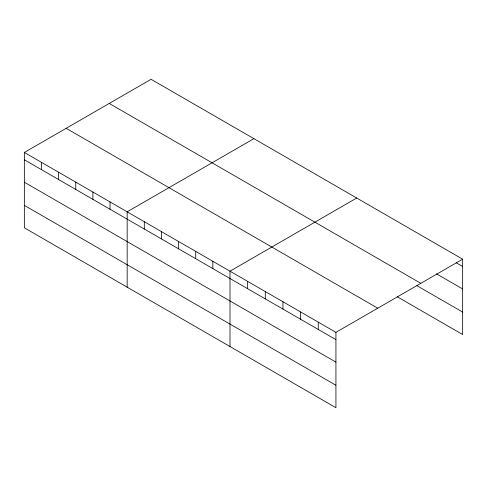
<?xml version="1.0" encoding="UTF-8"?>
<svg xmlns="http://www.w3.org/2000/svg" width="487" height="487" viewBox="0 0 487 487"><rect width="100%" height="100%" fill="white"/><g stroke="black" fill="none" stroke-linecap="round" stroke-linejoin="round"><path stroke-width="0.73" d="M24.35 152.461L335.927 332.347L335.927 407.704L24.35 227.813L24.35 152.461L151.073 79.296L462.65 259.187L462.65 334.539L397.258 296.784M253.891 138.661L127.168 211.821L127.168 287.178M356.715 198.02L229.992 271.186L229.992 346.543M335.927 332.347L462.65 259.187M456.112 262.718L462.65 266.499M436.492 273.846L462.65 288.949M109.252 103.439L420.829 283.331M416.878 285.656L462.65 312.088M66.171 128.318L377.748 308.204M24.35 159.773L335.927 339.658M24.35 182.223L335.927 362.115M24.35 205.362L335.927 385.247M318.273 322.157L318.273 329.468M300.613 311.96L300.613 319.271M282.959 301.77L282.959 309.081M265.305 291.573L265.305 298.884M247.646 281.376L247.646 288.694M212.856 261.294L212.856 268.605M195.719 251.395L195.719 258.707M178.583 241.503L178.583 248.814M161.447 231.611L161.447 238.922M144.304 221.719L144.304 229.03M110.032 201.928L110.032 209.24M92.895 192.036L92.895 199.347M75.759 182.144L75.759 189.455M58.623 172.246L58.623 179.557M41.486 162.354L41.486 169.665"/></g></svg>
